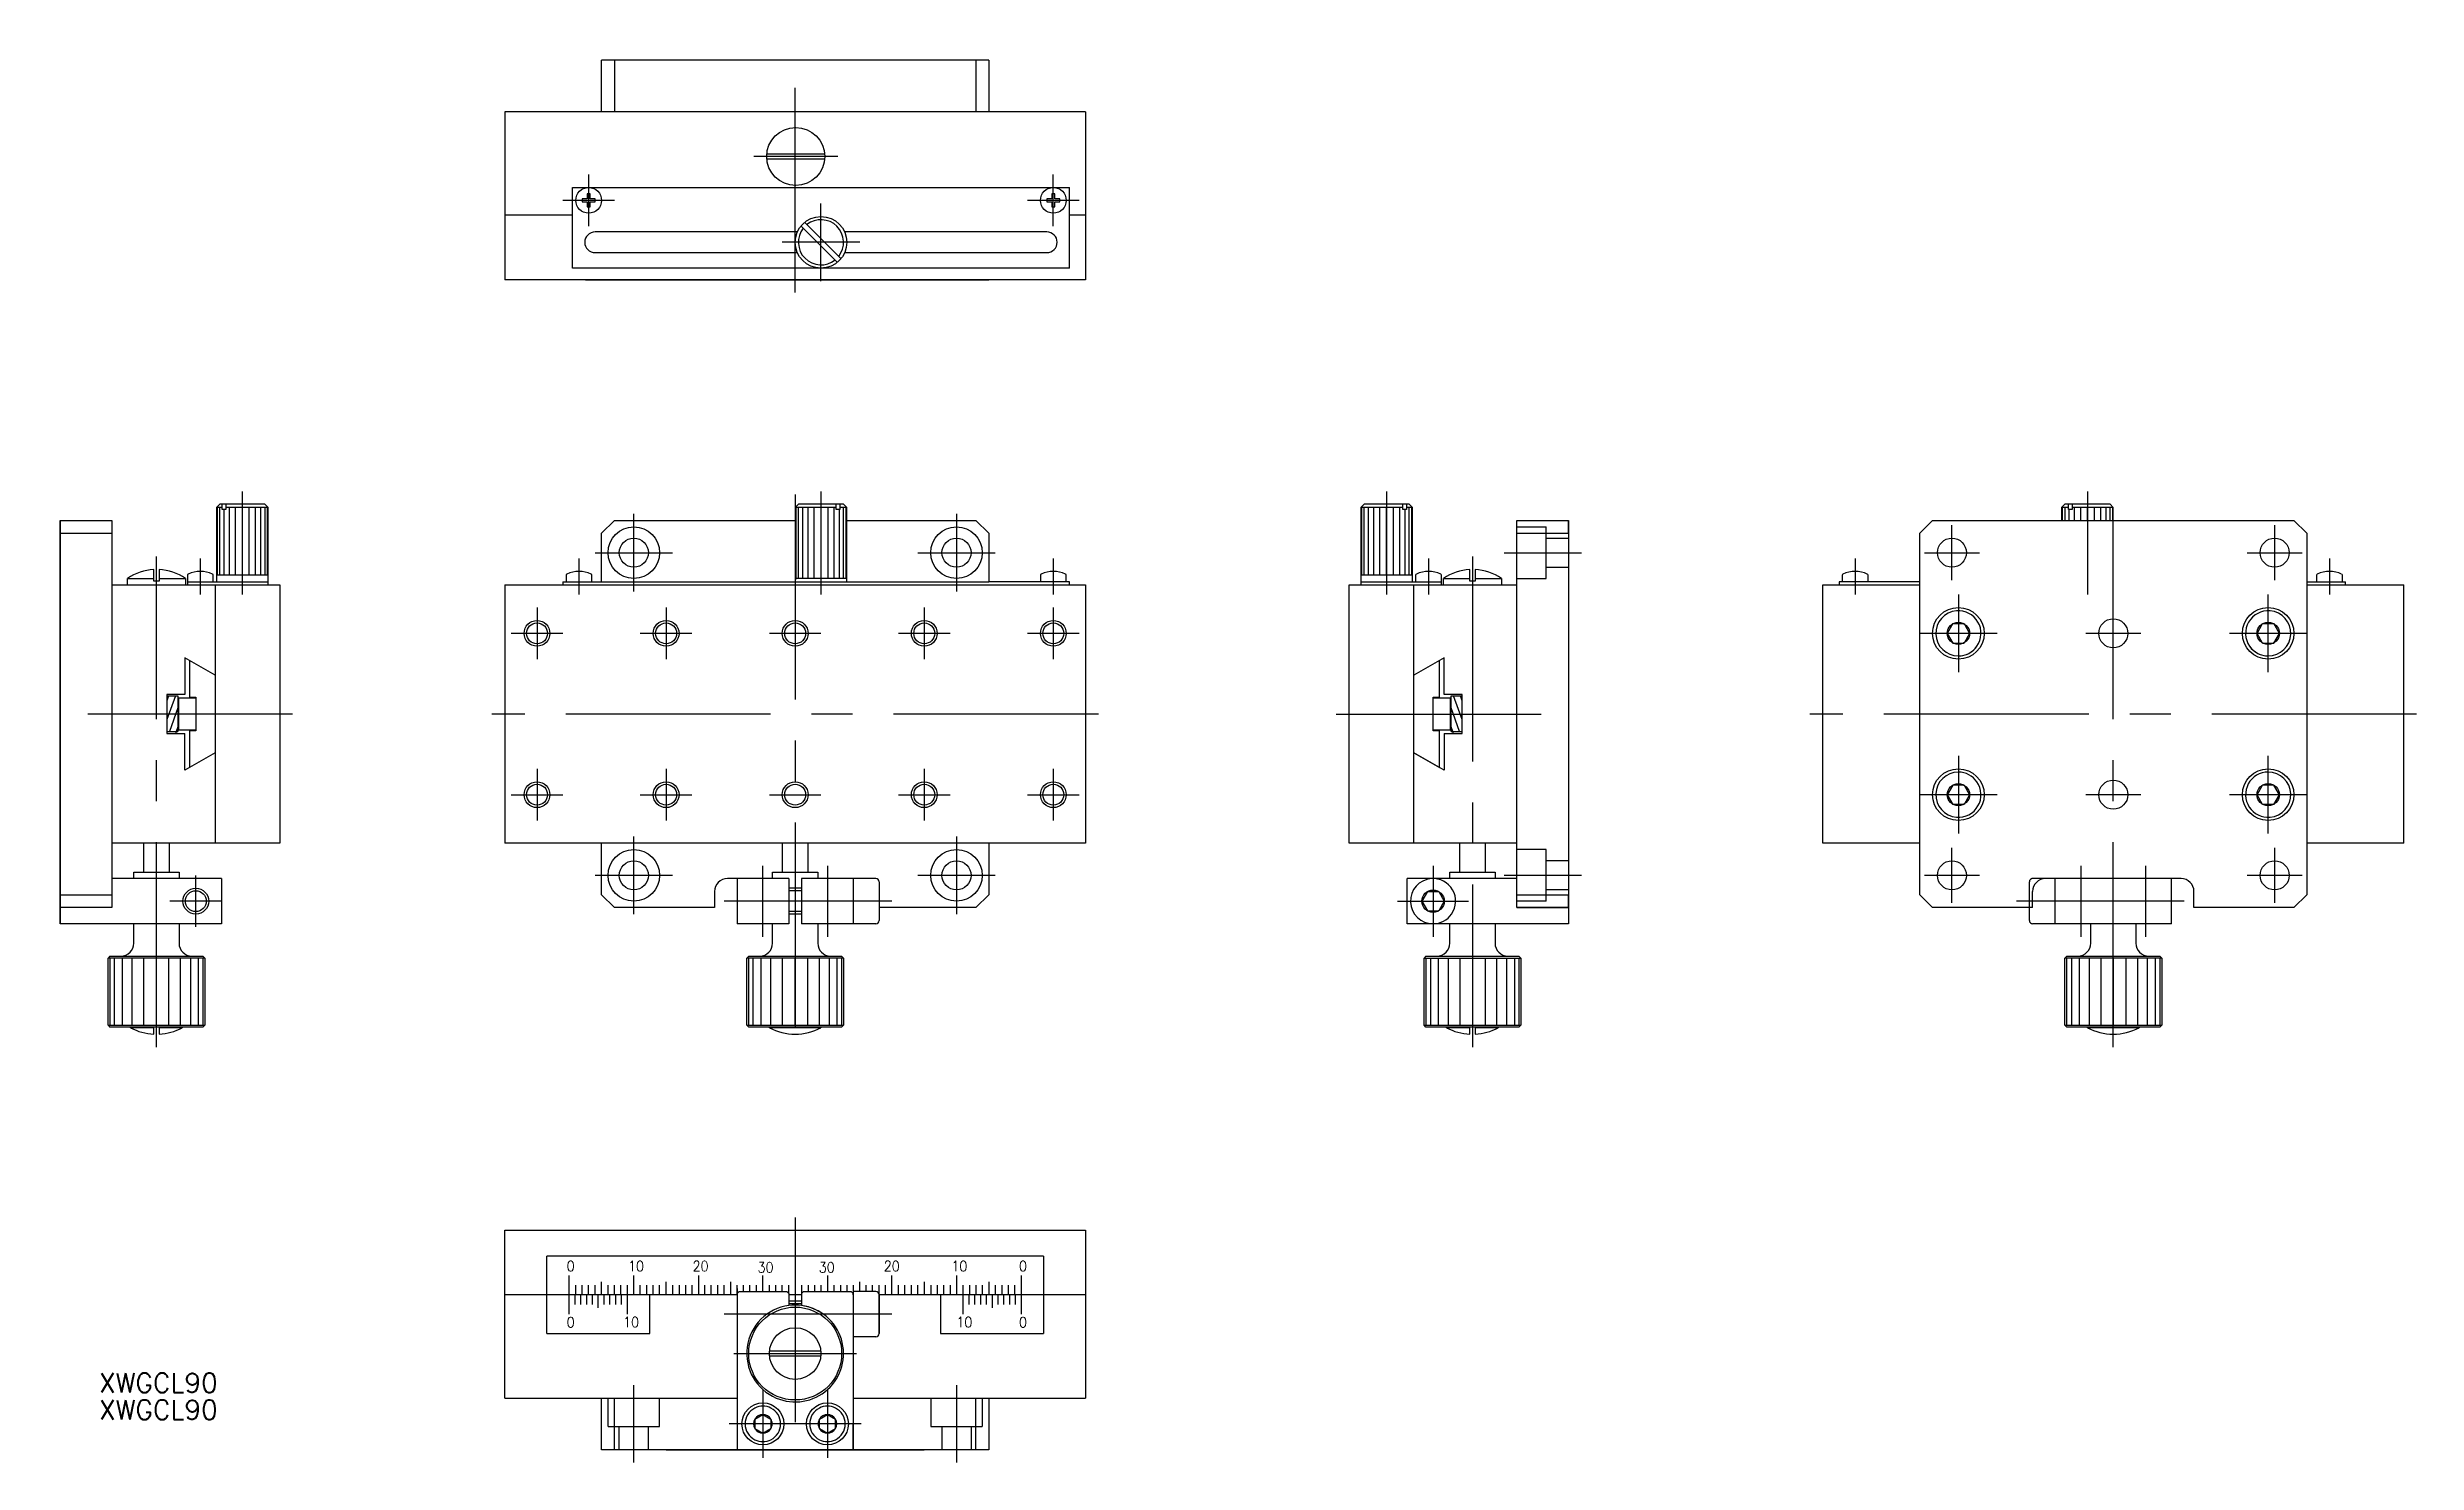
# Model space of a CAD drawing. Extents: x -116 to 251, y -116 to 103.
import ezdxf

# ---------------------------------------------------------------- set-up
doc = ezdxf.new("R2010")
doc.units = 0
doc.linetypes.add('CENTER', pattern=[50.8, 31.75, -6.35, 6.35, -6.35])
doc.linetypes.add('DASHED', pattern=[19.05, 12.7, -6.35])
doc.layers.get('0').update_dxf_attribs({"linetype": 'CONTINUOUS'})
doc.layers.add('CENTER', color=1, linetype='CENTER')
doc.styles.add('CONVERTER_1', font='txt.shx', dxfattribs={"width": 0.9})
doc.styles.get("Standard").update_dxf_attribs({"font": 'txt.shx', "height": 3, "bigfont": 'bigfont.shx'})

msp = doc.modelspace()

# ---------------------------------------------------------------- linework, layer by layer
at = {"color": 7, "linetype": 'CONTINUOUS'}
for p, q in [((-30, 93.29), (-30, 101.29)), ((-28, 101.29), (-30, 101.29)), ((28, 101.29), (-28, 101.29)), ((-28, 101.29), (-28, 93.29)), ((28, 101.29), (28, 93.29)), ((30, 101.29), (28, 101.29)), ((30, 101.29), (30, 93.29)), ((-45, 93.29), (-45, 67.29)), ((45, 93.29), (-45, 93.29)), ((45, 93.29), (45, 67.29)), ((-4.4, 86.79), (4.57, 86.79)), ((4.57, 85.99), (-4.4, 85.99)), ((-34.5, 69.09), (-34.5, 81.59)), ((-34.5, 81.59), (42.5, 81.59)), ((42.5, 69.09), (42.5, 81.59)), ((-34.5, 77.29), (-45, 77.29)), ((-32.25, 79.84), (-33, 79.84)), ((-33, 79.84), (-33, 79.34)), ((-33, 79.34), (-32.25, 79.34)), ((-31.75, 80.59), (-32.25, 80.59)), ((-32.25, 80.59), (-32.25, 79.84)), ((-32.25, 79.34), (-32.25, 78.59)), ((-32.25, 78.59), (-31.75, 78.59)), ((-31.75, 79.84), (-31.75, 80.59)), ((-31, 79.84), (-31.75, 79.84)), ((-31.75, 78.59), (-31.75, 79.34)), ((-31.75, 79.34), (-31, 79.34)), ((-31, 79.34), (-31, 79.84)), ((39, 79.84), (39, 79.34)), ((39.75, 79.84), (39, 79.84)), ((39, 79.34), (39.75, 79.34)), ((40.25, 80.59), (39.75, 80.59)), ((39.75, 80.59), (39.75, 79.84)), ((39.75, 79.34), (39.75, 78.59)), ((39.75, 78.59), (40.25, 78.59)), ((40.25, 79.84), (40.25, 80.59)), ((41, 79.84), (40.25, 79.84)), ((40.25, 78.59), (40.25, 79.34)), ((40.25, 79.34), (41, 79.34)), ((41, 79.34), (41, 79.84)), ((45, 77.29), (42.5, 77.29)), ((0.33, 74.69), (-31, 74.69)), ((6.53, 69.99), (0.9, 75.62)), ((7.1, 70.56), (1.47, 76.19)), ((39, 74.69), (7.67, 74.69)), ((-31, 71.49), (0.33, 71.49)), ((7.67, 71.49), (39, 71.49)), ((45, 67.29), (-45, 67.29)), ((42.5, 69.09), (-34.5, 69.09)), ((-32.5, 67.29), (30, 67.29)), ((30, 67.29), (-30, 67.29)), ((-113.87, -32.5), (-113.87, 30)), ((-113.87, 30), (-113.87, -32.5)), ((-113.87, 30), (-113.87, -30)), ((-113.87, 30), (-105.87, 30)), ((-105.87, 30), (-105.87, -30)), ((-89.67, 32), (-89.17, 32.5)), ((-89.67, 32), (-89.67, 20.51)), ((-88.76, 32), (-89.67, 32)), ((-89.53, 21.5), (-89.53, 32)), ((-82.17, 32.5), (-89.17, 32.5)), ((-89.13, 21.5), (-89.13, 32)), ((-88.76, 31.7), (-88.76, 32.5)), ((-88.2, 31.7), (-88.76, 31.7)), ((-88.5, 21.5), (-88.5, 31.7)), ((-88.2, 32.5), (-88.2, 31.7)), ((-81.67, 32), (-88.2, 32)), ((-87.67, 21.5), (-87.67, 32)), ((-86.7, 21.5), (-86.7, 32)), ((-85.67, 32), (-85.67, 21.5)), ((-84.63, 32), (-84.63, 21.5)), ((-83.67, 32), (-83.67, 21.5)), ((-82.84, 32), (-82.84, 21.5)), ((-82.2, 32), (-82.2, 21.5)), ((-82.17, 32.5), (-81.67, 32)), ((-81.8, 32), (-81.8, 21.5)), ((-81.67, 20), (-81.67, 32)), ((-28, 30), (-30, 28)), ((-28, 30), (-20.5, 30)), ((-20.5, 30), (-20, 30)), ((-20, 30), (-12.5, 30)), ((-12.5, 30), (0, 30)), ((0, 32), (0.5, 32.5)), ((6.36, 32), (0, 32)), ((0, 32), (0, 21)), ((0.14, 21), (0.14, 32)), ((7.5, 32.5), (0.5, 32.5)), ((0.54, 21), (0.54, 32)), ((1.17, 21), (1.17, 32)), ((2, 21), (2, 32)), ((2.96, 21), (2.96, 32)), ((4, 32), (4, 21)), ((5.04, 32), (5.04, 21)), ((6, 32), (6, 21)), ((6.36, 31.7), (6.36, 32.5)), ((6.93, 31.7), (6.36, 31.7)), ((6.83, 31.7), (6.83, 21)), ((6.93, 32.5), (6.93, 31.7)), ((8, 32), (6.93, 32)), ((7.46, 32), (7.46, 21)), ((7.5, 32.5), (8, 32)), ((7.86, 32), (7.86, 21)), ((8, 20.5), (8, 32)), ((8.02, 30), (28, 30)), ((28, 30), (30, 28)), ((87.64, 32), (88.14, 32.5)), ((87.64, 32), (87.64, 20)), ((94.18, 32), (87.64, 32)), ((87.78, 21.5), (87.78, 32)), ((95.14, 32.5), (88.14, 32.5)), ((88.18, 21.5), (88.18, 32)), ((88.82, 21.5), (88.82, 32)), ((89.64, 21.5), (89.64, 32)), ((90.61, 21.5), (90.61, 32)), ((91.64, 21.5), (91.64, 32)), ((92.68, 32), (92.68, 21.5)), ((93.64, 32), (93.64, 21.5)), ((94.18, 31.7), (94.18, 32.5)), ((94.74, 31.7), (94.18, 31.7)), ((94.47, 31.7), (94.47, 21.5)), ((94.74, 32.5), (94.74, 31.7)), ((95.64, 32), (94.74, 32)), ((95.11, 32), (95.11, 21.5)), ((95.14, 32.5), (95.64, 32)), ((95.51, 32), (95.51, 21.5)), ((95.64, 20.51), (95.64, 32)), ((111.84, -30), (111.84, 30)), ((111.84, 30), (119.84, 30)), ((111.84, 30), (119.84, 30)), ((111.84, 28), (111.84, 30)), ((119.84, 30), (119.84, -32.5)), ((119.84, 28), (119.84, 30)), ((174.24, 28), (176.24, 30)), ((176.24, 30), (179.24, 30)), ((179.24, 30), (184.24, 30)), ((184.24, 30), (196.22, 30)), ((196.24, 32), (196.74, 32.5)), ((196.24, 32), (196.24, 30)), ((197.31, 32), (196.24, 32)), ((196.24, 30), (196.38, 30)), ((196.38, 30), (196.38, 32)), ((196.38, 30), (196.78, 30)), ((203.74, 32.5), (196.74, 32.5)), ((196.78, 30), (196.78, 32)), ((196.78, 30), (197.41, 30)), ((197.31, 31.7), (197.31, 32.5)), ((197.88, 31.7), (197.31, 31.7)), ((197.41, 30), (197.41, 31.7)), ((197.41, 30), (198.24, 30)), ((197.88, 32.5), (197.88, 31.7)), ((204.24, 32), (197.88, 32)), ((198.24, 30), (198.24, 32)), ((198.24, 30), (199.2, 30)), ((199.2, 30), (199.2, 32)), ((199.2, 30), (200.24, 30)), ((200.24, 30), (200.24, 32)), ((200.24, 30), (201.27, 30)), ((201.27, 32), (201.27, 30)), ((201.27, 30), (202.24, 30)), ((202.24, 32), (202.24, 30)), ((202.24, 30), (203.07, 30)), ((203.07, 32), (203.07, 30)), ((203.07, 30), (203.7, 30)), ((203.7, 32), (203.7, 30)), ((203.7, 30), (204.1, 30)), ((203.74, 32.5), (204.24, 32)), ((204.1, 32), (204.1, 30)), ((204.1, 30), (204.24, 30)), ((204.22, 30), (229.24, 30)), ((204.24, 30), (204.24, 32)), ((229.24, 30), (232.24, 30)), ((234.24, 28), (232.24, 30)), ((-113.87, 28), (-105.87, 28)), ((-30, 20.5), (-30, 28)), ((30, 28), (30, 20.5)), ((111.84, -28), (111.84, 28)), ((111.84, 28), (119.84, 28)), ((111.84, 28), (119.84, 28)), ((174.24, 25), (174.24, 28)), ((234.24, 28), (234.24, -28)), ((-99.37, 20.6), (-99.37, 22.39)), ((-98.57, 22.39), (-98.57, 20.6)), ((104.54, 20.6), (104.54, 22.39)), ((105.34, 22.39), (105.34, 20.6)), ((174.24, 12.5), (174.24, 25)), ((-105.87, 20), (-79.87, 20)), ((-103.47, 20), (-103.47, 21.01)), ((-103.47, 21.01), (-99.37, 21.01)), ((-98.57, 20.6), (-99.37, 20.6)), ((-98.57, 21.01), (-94.47, 21.01)), ((-94.47, 21.01), (-94.47, 20)), ((-94.17, 21.49), (-94.17, 20.5)), ((-94.17, 20.5), (-81.67, 20.5)), ((-94.17, 20.5), (-94.17, 20)), ((-90.17, 20.5), (-90.17, 21.49)), ((-89.87, 20), (-89.87, -20)), ((-81.67, 21.5), (-89.67, 21.5)), ((-79.87, 20), (-79.87, -20)), ((-45, 20), (-45, -20)), ((-45, 20), (45, 20)), ((-45, 20), (45, 20)), ((-36, 20.5), (-30, 20.5)), ((-36, 20.5), (-36, 20)), ((-35.5, 21.49), (-35.5, 20.5)), ((-31.5, 20.5), (-31.5, 21.49)), ((-30, 20.5), (0, 20.5)), ((8, 21), (0, 21)), ((0, 21), (0, 20.5)), ((0, 21), (0.25, 21)), ((0, 20.5), (30, 20.5)), ((42.5, 20.5), (30, 20.5)), ((38, 21.49), (38, 20.5)), ((42, 20.5), (42, 21.49)), ((42.5, 20), (42.5, 20.5)), ((45, 20), (45, -20)), ((85.84, -20), (85.84, 20)), ((85.84, 20), (111.84, 20)), ((95.64, 21.5), (87.64, 21.5)), ((87.64, 20.5), (100.14, 20.5)), ((95.84, -20), (95.84, 20)), ((96.14, 21.49), (96.14, 20.5)), ((100.14, 20.5), (100.14, 21.49)), ((100.14, 20), (100.14, 20.5)), ((100.44, 21.01), (104.54, 21.01)), ((100.44, 20), (100.44, 21.01)), ((105.34, 20.6), (104.54, 20.6)), ((105.34, 21.01), (109.44, 21.01)), ((109.44, 21.01), (109.44, 20)), ((159.24, -20), (159.24, 20)), ((159.24, 20), (174.24, 20)), ((174.24, 20.5), (161.74, 20.5)), ((161.74, 20.5), (161.74, 20)), ((162.24, 21.49), (162.24, 20.5)), ((166.24, 20.5), (166.24, 21.49)), ((174.24, 20), (174.24, 20.5)), ((174.24, 20), (174.24, 20.5)), ((174.24, 12.5), (174.24, 20)), ((234.24, 20.5), (234.24, 20)), ((234.24, 20.5), (240.24, 20.5)), ((234.24, 20), (249.24, 20)), ((235.74, 21.49), (235.74, 20.5)), ((239.74, 20.5), (239.74, 21.49)), ((240.24, 20), (240.24, 20.5)), ((249.24, -20), (249.24, 20)), ((174.24, -12.5), (174.24, 12.5)), ((174.24, 0), (174.24, 12.5)), ((179.37, 14), (178.51, 12.5)), ((178.51, 12.5), (179.37, 11)), ((179.37, 14), (181.11, 14)), ((181.11, 14), (181.97, 12.5)), ((181.97, 12.5), (181.11, 11)), ((226.51, 12.5), (227.37, 14)), ((227.37, 11), (226.51, 12.5)), ((227.37, 14), (229.11, 14)), ((229.97, 12.5), (229.11, 14)), ((229.11, 11), (229.97, 12.5)), ((-94.57, 8.71), (-94.57, 3)), ((-89.87, 6), (-94.57, 8.71)), ((-93.87, 8.31), (-93.87, 2.6)), ((-89.87, 6), (-93.87, 8.31)), ((100.54, 8.71), (95.84, 6)), ((99.84, 8.31), (95.84, 6)), ((99.84, 2.6), (99.84, 8.31)), ((100.54, 3), (100.54, 8.71)), ((179.37, 11), (181.11, 11)), ((227.37, 11), (229.11, 11)), ((-94.57, 3), (-97.37, 3)), ((-97.37, 3), (-97.37, -3)), ((-97.37, 2.8), (-95.64, 2.8)), ((-95.64, 2.8), (-95.64, -2.7)), ((-95.64, 2.5), (-92.87, 2.5)), ((-95.57, 2.5), (-95.57, -2.5)), ((-93.87, 2.6), (-92.87, 2.6)), ((-92.87, 2.6), (-92.87, -2.6)), ((98.84, 2.6), (99.84, 2.6)), ((98.84, -2.6), (98.84, 2.6)), ((98.84, 2.5), (101.62, 2.5)), ((103.34, 3), (100.54, 3)), ((101.54, -2.5), (101.54, 2.5)), ((101.62, 2.8), (103.34, 2.8)), ((101.62, -2.7), (101.62, 2.8)), ((103.34, -3), (103.34, 3)), ((-97.37, -2.7), (-95.64, -2.7)), ((-97.37, -3), (-94.57, -3)), ((-95.97, -2.7), (-95.97, -3)), ((-92.87, -2.5), (-95.64, -2.5)), ((-94.57, -8.71), (-94.57, -3)), ((-93.87, -2.6), (-93.87, -8.31)), ((-92.87, -2.6), (-93.87, -2.6)), ((101.62, -2.5), (98.84, -2.5)), ((99.84, -2.6), (98.84, -2.6)), ((99.84, -8.31), (99.84, -2.6)), ((100.54, -3), (100.54, -8.71)), ((100.54, -3), (103.34, -3)), ((101.62, -2.7), (103.34, -2.7)), ((101.94, -3), (101.94, -2.7)), ((-89.87, -6), (-94.57, -8.71)), ((95.84, -6), (99.84, -8.31)), ((100.54, -8.71), (95.84, -6)), ((174.24, -20), (174.24, -8.02)), ((179.37, -11), (178.51, -12.5)), ((181.11, -11), (179.37, -11)), ((181.11, -11), (181.97, -12.5)), ((226.51, -12.5), (227.37, -11)), ((229.11, -11), (227.37, -11)), ((229.97, -12.5), (229.11, -11)), ((174.24, -25), (174.24, -12.5)), ((178.51, -12.5), (179.37, -14)), ((181.11, -14), (179.37, -14)), ((181.97, -12.5), (181.11, -14)), ((227.37, -14), (226.51, -12.5)), ((229.11, -14), (227.37, -14)), ((229.11, -14), (229.97, -12.5)), ((-89.87, -20), (-105.87, -20)), ((-100.97, -20), (-100.97, -24.51)), ((-96.97, -24.51), (-96.97, -20)), ((-79.87, -20), (-89.87, -20)), ((-2, -20), (-45, -20)), ((-30, -28), (-30, -20)), ((2, -20), (-2, -20)), ((-2, -20), (-2, -24.51)), ((45, -20), (2, -20)), ((2, -24.51), (2, -20)), ((30, -20), (30, -28)), ((95.84, -20), (85.84, -20)), ((111.84, -20), (95.84, -20)), ((102.94, -20), (102.94, -24.51)), ((106.94, -24.51), (106.94, -20)), ((174.24, -20), (159.24, -20)), ((249.24, -20), (234.24, -20)), ((-105.87, -23), (-105.87, -30)), ((-92.87, -25.5), (-105.87, -25.5)), ((-102.47, -24.51), (-100.97, -24.51)), ((-102.47, -25.5), (-102.47, -24.51)), ((-100.97, -24.51), (-96.97, -24.51)), ((-96.97, -24.51), (-95.47, -24.51)), ((-95.47, -24.51), (-95.47, -25.5)), ((-88.87, -25.5), (-92.87, -25.5)), ((-88.87, -25.5), (-88.87, -32.5)), ((-3.5, -25.5), (-10.5, -25.5)), ((-9, -25.5), (-9, -29)), ((-3.5, -25.5), (-3.5, -24.51)), ((-3.5, -24.51), (3.5, -24.51)), ((-1, -25.5), (-3.5, -25.5)), ((-1, -25.5), (-1, -27)), ((12.5, -25.5), (1, -25.5)), ((1, -25.5), (1, -27)), ((3.5, -24.51), (3.5, -25.5)), ((9, -25.5), (3.5, -25.5)), ((9, -25.5), (9, -32.5)), ((10.5, -25.5), (9, -25.5)), ((94.84, -32.5), (94.84, -25.5)), ((111.84, -25.5), (94.84, -25.5)), ((101.44, -24.51), (102.94, -24.51)), ((101.44, -25.5), (101.44, -24.51)), ((102.94, -24.51), (106.94, -24.51)), ((106.94, -24.51), (108.44, -24.51)), ((108.44, -24.51), (108.44, -25.5)), ((111.84, -30), (111.84, -23)), ((174.24, -28), (174.24, -25)), ((213.24, -25.5), (193.74, -25.5)), ((195.24, -25.5), (193.74, -25.5)), ((195.24, -32.5), (195.24, -25.5)), ((203.24, -25.5), (195.24, -25.5)), ((214.74, -25.5), (205.24, -25.5)), ((213.24, -29), (213.24, -25.5)), ((-113.87, -28), (-105.87, -28)), ((-30, -28), (-28, -30)), ((-12.5, -27.5), (-12.5, -30)), ((-9, -29), (-9, -30)), ((1, -27), (-1, -27)), ((-1, -27), (-1, -27.38)), ((-1, -27.38), (-1, -30.62)), ((1, -27), (1, -27.38)), ((1, -27.38), (1, -30.62)), ((13, -26), (13, -30)), ((30, -28), (28, -30)), ((97.98, -27.5), (97.11, -29)), ((97.11, -29), (97.98, -30.5)), ((97.98, -27.5), (99.71, -27.5)), ((99.71, -27.5), (100.58, -29)), ((100.58, -29), (99.71, -30.5)), ((111.84, -30), (111.84, -28)), ((111.84, -28), (119.84, -28)), ((111.84, -28), (119.84, -28)), ((119.84, -30), (119.84, -28)), ((176.24, -30), (174.24, -28)), ((191.74, -30), (191.74, -27.5)), ((213.24, -32.5), (213.24, -29)), ((216.74, -30), (216.74, -27.5)), ((232.24, -30), (234.24, -28)), ((-105.87, -30), (-113.87, -30)), ((-92.87, -32.5), (-113.87, -32.5)), ((-102.47, -35.51), (-102.47, -32.5)), ((-95.47, -32.5), (-95.47, -35.51)), ((-88.87, -32.5), (-92.87, -32.5)), ((-12.5, -30), (-28, -30)), ((-9, -30), (-9, -32.5)), ((-1, -32.5), (-9, -32.5)), ((-3.5, -32.5), (-9, -32.5)), ((-1, -32.5), (-3.5, -32.5)), ((-3.5, -35.51), (-3.5, -32.5)), ((-1, -30.62), (-1, -31)), ((1, -31), (-1, -31)), ((-1, -31), (-1, -32.5)), ((1, -30.62), (1, -31)), ((1, -31), (1, -32.5)), ((9, -32.5), (1, -32.5)), ((9, -32.5), (1, -32.5)), ((3.5, -32.5), (3.5, -35.51)), ((12.5, -32.5), (9, -32.5)), ((14, -30), (13, -30)), ((13, -30), (13, -32)), ((20, -30), (14, -30)), ((20.5, -30), (20, -30)), ((28, -30), (20.5, -30)), ((98.84, -32.5), (94.84, -32.5)), ((97.98, -30.5), (99.71, -30.5)), ((119.84, -32.5), (98.84, -32.5)), ((101.44, -35.51), (101.44, -32.5)), ((108.44, -32.5), (108.44, -35.51)), ((111.84, -30), (119.84, -30)), ((119.84, -30), (111.84, -30)), ((191.74, -30), (176.24, -30)), ((191.24, -32), (191.24, -30)), ((213.24, -32.5), (191.74, -32.5)), ((203.24, -32.5), (195.24, -32.5)), ((200.74, -35.51), (200.74, -32.5)), ((207.74, -32.5), (207.74, -35.51)), ((213.24, -32.5), (207.74, -32.5)), ((232.24, -30), (216.74, -30)), ((-106.17, -37.51), (-106.47, -37.81)), ((-106.47, -48.21), (-106.47, -37.81)), ((-91.47, -37.81), (-106.47, -37.81)), ((-106.21, -37.81), (-106.21, -48.21)), ((-106.17, -37.51), (-91.77, -37.51)), ((-105.46, -48.21), (-105.46, -37.81)), ((-104.27, -37.81), (-104.27, -48.21)), ((-102.72, -48.21), (-102.72, -37.81)), ((-100.91, -48.21), (-100.91, -37.81)), ((-98.97, -48.21), (-98.97, -37.81)), ((-97.03, -48.21), (-97.03, -37.81)), ((-95.22, -48.21), (-95.22, -37.81)), ((-93.66, -48.21), (-93.66, -37.81)), ((-92.47, -48.21), (-92.47, -37.81)), ((-91.47, -37.81), (-91.77, -37.51)), ((-91.72, -48.21), (-91.72, -37.81)), ((-91.47, -37.81), (-91.47, -48.21)), ((-7.5, -37.81), (-7.2, -37.51)), ((7.5, -37.81), (-7.5, -37.81)), ((-7.5, -48.21), (-7.5, -37.81)), ((-7.24, -37.81), (-7.24, -48.21)), ((-7.2, -37.51), (7.2, -37.51)), ((-6.5, -48.21), (-6.5, -37.81)), ((-5.3, -37.81), (-5.3, -48.21)), ((-3.75, -48.21), (-3.75, -37.81)), ((-1.94, -48.21), (-1.94, -37.81)), ((0, -48.21), (0, -37.81)), ((1.94, -48.21), (1.94, -37.81)), ((3.75, -48.21), (3.75, -37.81)), ((5.3, -48.21), (5.3, -37.81)), ((6.5, -48.21), (6.5, -37.81)), ((7.5, -37.81), (7.2, -37.51)), ((7.24, -48.21), (7.24, -37.81)), ((7.5, -37.81), (7.5, -48.21)), ((97.74, -37.51), (97.44, -37.81)), ((97.44, -48.21), (97.44, -37.81)), ((97.44, -37.81), (112.44, -37.81)), ((97.7, -37.81), (97.7, -48.21)), ((97.74, -37.51), (112.14, -37.51)), ((98.45, -37.81), (98.45, -48.21)), ((99.64, -37.81), (99.64, -48.21)), ((101.19, -37.81), (101.19, -48.21)), ((103, -37.81), (103, -48.21)), ((104.94, -37.81), (104.94, -48.21)), ((106.89, -37.81), (106.89, -48.21)), ((108.69, -37.81), (108.69, -48.21)), ((110.25, -48.21), (110.25, -37.81)), ((111.44, -37.81), (111.44, -48.21)), ((112.44, -37.81), (112.14, -37.51)), ((112.19, -48.21), (112.19, -37.81)), ((112.44, -37.81), (112.44, -48.21)), ((197.04, -37.51), (196.74, -37.81)), ((196.74, -48.21), (196.74, -37.81)), ((211.74, -37.81), (196.74, -37.81)), ((196.99, -37.81), (196.99, -48.21)), ((197.04, -37.51), (211.44, -37.51)), ((197.74, -37.81), (197.74, -48.21)), ((198.94, -37.81), (198.94, -48.21)), ((200.49, -37.81), (200.49, -48.21)), ((202.3, -37.81), (202.3, -48.21)), ((204.24, -37.81), (204.24, -48.21)), ((206.18, -37.81), (206.18, -48.21)), ((207.99, -37.81), (207.99, -48.21)), ((209.54, -48.21), (209.54, -37.81)), ((210.73, -37.81), (210.73, -48.21)), ((211.44, -37.51), (211.74, -37.81)), ((211.48, -48.21), (211.48, -37.81)), ((211.74, -37.81), (211.74, -48.21)), ((-106.47, -48.21), (-106.17, -48.51)), ((-106.47, -48.21), (-91.47, -48.21)), ((-91.77, -48.51), (-106.17, -48.51)), ((-102.97, -48.61), (-102.97, -48.51)), ((-99.37, -48.61), (-102.97, -48.61)), ((-99.37, -49.6), (-99.37, -48.51)), ((-98.57, -48.51), (-98.57, -49.6)), ((-94.97, -48.61), (-98.57, -48.61)), ((-94.97, -48.51), (-94.97, -48.61)), ((-91.47, -48.21), (-91.77, -48.51)), ((-7.5, -48.21), (7.5, -48.21)), ((-7.5, -48.21), (-7.2, -48.51)), ((-7, -48.51), (-7.2, -48.51)), ((7, -48.51), (-7, -48.51)), ((-4, -48.61), (-4, -48.51)), ((4, -48.61), (-4, -48.61)), ((4, -48.51), (4, -48.61)), ((7.2, -48.51), (7, -48.51)), ((7.5, -48.21), (7.2, -48.51)), ((97.44, -48.21), (112.44, -48.21)), ((97.74, -48.51), (97.44, -48.21)), ((112.14, -48.51), (97.74, -48.51)), ((100.94, -48.61), (100.94, -48.51)), ((104.54, -48.61), (100.94, -48.61)), ((104.54, -49.6), (104.54, -48.51)), ((105.34, -48.51), (105.34, -49.6)), ((108.94, -48.61), (105.34, -48.61)), ((108.94, -48.51), (108.94, -48.61)), ((112.14, -48.51), (112.44, -48.21)), ((196.74, -48.21), (211.74, -48.21)), ((197.04, -48.51), (196.74, -48.21)), ((211.44, -48.51), (197.04, -48.51)), ((200.24, -48.61), (200.24, -48.51)), ((208.24, -48.61), (200.24, -48.61)), ((208.24, -48.51), (208.24, -48.61)), ((211.44, -48.51), (211.74, -48.21)), ((-45, -79.99), (45, -79.99)), ((-45, -105.99), (-45, -79.99)), ((45, -79.99), (45, -105.99)), ((38.5, -83.99), (-38.5, -83.99)), ((-38.5, -89.99), (-38.5, -83.99)), ((38.5, -83.99), (38.5, -89.99)), ((-35, -89.99), (-35, -86.99)), ((-30, -89.99), (-30, -87.99)), ((-25, -89.99), (-25, -86.99)), ((-20, -89.99), (-20, -87.99)), ((-15, -86.99), (-15, -89.99)), ((-10, -87.99), (-10, -89.99)), ((-5, -89.49), (-5, -86.99)), ((0, -87.99), (0, -89.99)), ((0, -87.99), (0, -89.99)), ((0, -87.99), (0, -89.99)), ((5, -86.99), (5, -89.49)), ((10, -89.49), (10, -87.99)), ((15, -89.99), (15, -86.99)), ((20, -87.99), (20, -89.99)), ((25, -86.99), (25, -89.99)), ((30, -87.99), (30, -89.99)), ((35, -86.99), (35, -89.99)), ((-9, -89.99), (-45, -89.99)), ((-38.5, -89.99), (-45, -89.99)), ((-38.5, -95.99), (-38.5, -89.99)), ((-35, -92.99), (-35, -89.99)), ((-34.1, -91.49), (-34.1, -89.99)), ((-33.2, -89.99), (-34.1, -89.99)), ((-34, -89.99), (-34, -88.49)), ((-33.2, -91.49), (-33.2, -89.99)), ((-32.3, -89.99), (-33.2, -89.99)), ((-33, -89.99), (-33, -88.49)), ((-32.3, -91.49), (-32.3, -89.99)), ((-31.4, -89.99), (-32.3, -89.99)), ((-32, -89.99), (-32, -88.49)), ((-31.4, -91.49), (-31.4, -89.99)), ((-30.5, -89.99), (-31.4, -89.99)), ((-31, -89.99), (-31, -88.49)), ((-30.5, -91.99), (-30.5, -89.99)), ((-29.6, -89.99), (-30.5, -89.99)), ((-29.6, -91.49), (-29.6, -89.99)), ((-28.7, -89.99), (-29.6, -89.99)), ((-29, -89.99), (-29, -88.49)), ((-28.7, -91.49), (-28.7, -89.99)), ((-27.8, -89.99), (-28.7, -89.99)), ((-28, -89.99), (-28, -88.49)), ((-27.8, -91.49), (-27.8, -89.99)), ((-26.9, -89.99), (-27.8, -89.99)), ((-27, -89.99), (-27, -88.49)), ((-26.9, -91.49), (-26.9, -89.99)), ((-26, -89.99), (-26.9, -89.99)), ((-26, -89.99), (-26, -88.49)), ((-26, -92.99), (-26, -89.99)), ((-9, -89.99), (-25, -89.99)), ((-22, -89.99), (-25, -89.99)), ((-24, -89.99), (-24, -88.49)), ((-23, -89.99), (-23, -88.49)), ((-22.5, -95.99), (-22.5, -89.99)), ((-22, -89.99), (-22, -88.49)), ((-21, -89.99), (-22, -89.99)), ((-21, -89.99), (-21, -88.49)), ((-20, -89.99), (-21, -89.99)), ((-19, -88.49), (-19, -89.99)), ((-18, -88.49), (-18, -89.99)), ((-17, -88.49), (-17, -89.99)), ((-16, -88.49), (-16, -89.99)), ((-14, -89.99), (-14, -88.49)), ((-13, -89.99), (-13, -88.49)), ((-12, -89.99), (-12, -88.49)), ((-11, -89.99), (-11, -88.49)), ((-9, -89.99), (-10, -89.99)), ((-9, -89.99), (-10, -89.99)), ((-9, -89.99), (-9, -88.49)), ((-9, -88.99), (-9, -89.99)), ((-8.7, -89.49), (-9, -89.79)), ((-8.7, -89.49), (-9, -89.79)), ((-8.7, -89.49), (-9, -89.79)), ((-9, -89.79), (-9, -105.99)), ((-9, -89.79), (-9, -95.99)), ((-9, -89.79), (-9, -95.99)), ((-9, -89.79), (-9, -95.99)), ((-9, -89.79), (-9, -90.49)), ((-9, -89.79), (-9, -90.49)), ((-9, -89.79), (-9, -90.49)), ((-9, -89.99), (-9, -105.99)), ((-8.7, -89.49), (-1.3, -89.49)), ((-8.7, -89.49), (-1.3, -89.49)), ((-8.7, -89.49), (-1.3, -89.49)), ((-8, -89.49), (-8, -88.49)), ((-7, -89.49), (-7, -88.49)), ((-6, -89.49), (-6, -88.49)), ((-6, -89.49), (-5, -89.49)), ((-6, -89.49), (-4, -89.49)), ((-6, -89.49), (-4, -89.49)), ((-5, -89.49), (-4, -89.49)), ((-4, -89.49), (-4, -88.49)), ((-3, -89.49), (-3, -88.49)), ((-2, -89.49), (-2, -88.49)), ((-1.3, -89.49), (-1, -89.79)), ((-1.3, -89.49), (-1, -89.79)), ((-1.3, -89.49), (-1, -89.79)), ((-1, -89.79), (-1, -88.49)), ((-1, -89.79), (-1, -91.66)), ((-1, -89.79), (-1, -91.66)), ((-1, -89.79), (-1, -91.66)), ((1, -89.99), (-1, -89.99)), ((0, -89.99), (-1, -89.99)), ((0, -89.99), (-1, -89.99)), ((-1, -90.99), (-1, -91.66)), ((-1, -90.99), (-1, -91.66)), ((-1, -90.99), (-1, -91.66)), ((1, -90.99), (-1, -90.99)), ((1, -89.99), (0, -89.99)), ((1, -89.99), (0, -89.99)), ((1, -88.49), (1, -89.79)), ((1, -89.79), (1.3, -89.49)), ((1, -89.79), (1.3, -89.49)), ((1, -89.79), (1.3, -89.49)), ((1, -89.79), (1, -91.66)), ((1, -89.79), (1, -91.66)), ((1, -89.79), (1, -91.66)), ((1.3, -89.49), (8.7, -89.49)), ((1.3, -89.49), (8.7, -89.49)), ((1.3, -89.49), (2, -89.49)), ((2, -88.49), (2, -89.49)), ((2, -89.49), (3, -89.49)), ((3, -88.49), (3, -89.49)), ((3, -89.49), (4, -89.49)), ((4, -88.49), (4, -89.49)), ((4, -89.49), (5, -89.49)), ((5, -89.49), (6, -89.49)), ((6, -88.49), (6, -89.49)), ((6, -89.49), (7, -89.49)), ((7, -88.49), (7, -89.49)), ((7, -89.49), (8, -89.49)), ((8, -88.49), (8, -89.49)), ((8, -89.49), (8.7, -89.49)), ((8.7, -89.49), (9, -89.79)), ((8.7, -89.49), (9, -89.79)), ((8.7, -89.49), (9, -89.79)), ((9, -88.49), (9, -89.99)), ((9, -88.99), (9, -89.99)), ((9, -89.49), (9, -105.99)), ((9, -89.49), (9, -105.99)), ((10, -89.49), (9, -89.49)), ((12.5, -89.49), (9, -89.49)), ((12.5, -89.49), (9, -89.49)), ((12.5, -89.49), (9, -89.49)), ((12.5, -89.49), (9, -89.49)), ((10, -89.49), (9, -89.49)), ((9, -89.99), (9, -89.79)), ((9, -89.99), (9, -89.79)), ((9, -89.99), (9, -89.79)), ((11, -89.49), (10, -89.49)), ((11, -89.49), (10, -89.49)), ((11, -89.49), (11, -88.49)), ((12, -89.49), (11, -89.49)), ((12, -89.49), (11, -89.49)), ((12, -89.49), (12, -88.49)), ((12.5, -89.49), (12, -89.49)), ((12.5, -89.49), (12, -89.49)), ((13, -89.99), (13, -88.49)), ((13, -89.99), (13, -95.99)), ((13, -95.99), (13, -89.99)), ((13, -95.99), (13, -89.99)), ((13, -89.99), (13, -95.99)), ((13, -89.99), (13, -95.99)), ((13, -95.99), (13, -89.99)), ((40, -89.99), (13, -89.99)), ((23.5, -89.99), (13, -89.99)), ((20, -89.99), (13, -89.99)), ((14, -89.99), (14, -88.49)), ((16, -89.99), (16, -88.49)), ((17, -89.99), (17, -88.49)), ((18, -89.99), (18, -88.49)), ((19, -89.99), (19, -88.49)), ((21, -89.99), (20, -89.99)), ((21, -88.49), (21, -89.99)), ((22, -89.99), (21, -89.99)), ((22, -88.49), (22, -89.99)), ((25, -89.99), (22, -89.99)), ((22.5, -89.99), (22.5, -95.99)), ((23, -88.49), (23, -89.99)), ((24, -88.49), (24, -89.99)), ((26, -88.49), (26, -89.99)), ((26, -89.99), (26, -92.99)), ((26.9, -89.99), (26, -89.99)), ((26.9, -89.99), (26.9, -91.49)), ((27.8, -89.99), (26.9, -89.99)), ((27, -88.49), (27, -89.99)), ((27.8, -89.99), (27.8, -91.49)), ((28.7, -89.99), (27.8, -89.99)), ((28, -88.49), (28, -89.99)), ((28.7, -89.99), (28.7, -91.49)), ((29.6, -89.99), (28.7, -89.99)), ((29, -88.49), (29, -89.99)), ((29.6, -89.99), (29.6, -91.49)), ((30.5, -89.99), (29.6, -89.99)), ((30.5, -89.99), (30.5, -91.99)), ((31.4, -89.99), (30.5, -89.99)), ((31, -88.49), (31, -89.99)), ((31.4, -89.99), (31.4, -91.49)), ((32.3, -89.99), (31.4, -89.99)), ((32, -88.49), (32, -89.99)), ((32.3, -89.99), (32.3, -91.49)), ((33.2, -89.99), (32.3, -89.99)), ((33, -88.49), (33, -89.99)), ((33.2, -89.99), (33.2, -91.49)), ((34.1, -89.99), (33.2, -89.99)), ((34, -88.49), (34, -89.99)), ((34.1, -89.99), (34.1, -91.49)), ((35, -89.99), (35, -92.99)), ((38.5, -89.99), (38.5, -95.99)), ((45, -89.99), (38.5, -89.99)), ((45, -89.99), (45, -105.99)), ((-38.5, -95.99), (-22.5, -95.99)), ((-3.98, -98.69), (3.98, -98.69)), ((-3.98, -98.69), (3.98, -98.69)), ((-3.98, -98.69), (3.98, -98.69)), ((12.5, -96.49), (9, -96.49)), ((12.5, -96.49), (9, -96.49)), ((12.5, -96.49), (9, -96.49)), ((12.5, -96.49), (9, -96.49)), ((12.5, -96.49), (9, -96.49)), ((12.5, -96.49), (9, -96.49)), ((22.5, -95.99), (38.5, -95.99)), ((3.98, -99.49), (-3.98, -99.49)), ((3.98, -99.49), (-3.98, -99.49)), ((-45, -105.99), (-9, -105.99)), ((-45, -105.99), (-9, -105.99)), ((-30, -113.99), (-30, -105.99)), ((-28, -113.99), (-28, -105.99)), ((-12.5, -105.99), (-9, -105.99)), ((-10, -105.99), (-9, -105.99)), ((-9, -105.99), (-9, -109.99)), ((9, -105.99), (9, -113.99)), ((9, -105.99), (45, -105.99)), ((9, -105.99), (45, -105.99)), ((9, -105.99), (10, -105.99)), ((28, -113.99), (28, -105.99)), ((30, -105.99), (30, -113.99)), ((-9, -109.99), (-9, -113.99)), ((-6.25, -109.27), (-5, -108.55)), ((-6.25, -109.27), (-6.25, -110.71)), ((-5, -108.55), (-3.75, -109.27)), ((-3.75, -109.27), (-3.75, -110.71)), ((3.75, -109.27), (5, -108.55)), ((3.75, -110.71), (3.75, -109.27)), ((5, -108.55), (6.25, -109.27)), ((6.25, -110.71), (6.25, -109.27)), ((9, -113.99), (9, -109.99)), ((-6.25, -110.71), (-5, -111.44)), ((-5, -111.44), (-3.75, -110.71)), ((3.75, -110.71), (5, -111.44)), ((5, -111.44), (6.25, -110.71)), ((-12.5, -113.99), (-30, -113.99)), ((-20, -113.99), (20, -113.99)), ((12.5, -113.99), (-12.5, -113.99)), ((12.5, -113.99), (-12.5, -113.99)), ((-9, -113.99), (-10, -113.99)), ((-9, -113.99), (-10, -113.99)), ((9, -113.99), (-9, -113.99)), ((9, -113.99), (-9, -113.99)), ((10, -113.99), (9, -113.99)), ((10, -113.99), (9, -113.99)), ((10, -113.99), (9, -113.99)), ((10, -113.99), (9, -113.99)), ((30, -113.99), (12.5, -113.99))]:
    msp.add_line(p, q, dxfattribs=at)
at = {"color": 3, "linetype": 'DASHED'}
for p, q in [((111.84, 29), (116.34, 29)), ((116.34, 21), (116.34, 29)), ((116.34, 27.25), (119.84, 27.25)), ((116.34, 22.75), (119.84, 22.75)), ((111.84, 21), (116.34, 21)), ((116.34, -21), (111.84, -21)), ((116.34, -29), (116.34, -21)), ((119.84, -22.75), (116.34, -22.75)), ((193.74, -25.5), (191.74, -25.5)), ((116.34, -29), (111.84, -29)), ((119.84, -27.25), (116.34, -27.25)), ((191.24, -30), (191.24, -26)), ((-29, -110.39), (-29, -105.99)), ((-21, -110.39), (-21, -105.99)), ((21, -105.99), (21, -110.39)), ((29, -105.99), (29, -110.39)), ((-29, -110.39), (-21, -110.39)), ((-27.25, -113.99), (-27.25, -110.39)), ((-22.75, -113.99), (-22.75, -110.39)), ((21, -110.39), (29, -110.39)), ((22.75, -110.39), (22.75, -113.99)), ((27.25, -110.39), (27.25, -113.99))]:
    msp.add_line(p, q, dxfattribs=at)
at = {"color": 3, "linetype": 'CONTINUOUS'}
for p, q in [((-96.03, 2.8), (-97.37, -0.86)), ((-97.1, 2.8), (-97.37, 2.06)), ((-95.64, 0.95), (-96.97, -2.7)), ((102.95, -2.7), (101.62, 0.95)), ((103.34, -0.86), (102.01, 2.8)), ((103.34, 2.06), (103.07, 2.8)), ((-95.64, -1.97), (-95.91, -2.7)), ((101.88, -2.7), (101.62, -1.97)), ((1, -27.38), (-1, -27.38)), ((1, -30.62), (-1, -30.62)), ((1, -91.37), (-1, -91.37))]:
    msp.add_line(p, q, dxfattribs=at)
at = {"color": 7, "linetype": 'CONTINUOUS'}
for centre, radius in [((0.09, 86.39), 4.5), ((-32, 79.59), 2), ((40, 79.59), 2), ((4, 73.09), 4), ((-25, 25), 4), ((-25, 25), 2.25), ((25, 25), 4), ((25, 25), 2.25), ((179.24, 25), 2.25), ((229.24, 25), 2.25), ((180.24, 12.5), 4), ((204.24, 12.5), 2.25), ((228.24, 12.5), 4), ((-40, 12.5), 1.62), ((-20, 12.5), 1.62), ((0, 12.5), 1.62), ((20, 12.5), 1.62), ((40, 12.5), 1.62), ((180.24, 12.5), 1.73), ((228.24, 12.5), 1.73), ((-40, -12.5), 1.62), ((-20, -12.5), 1.62), ((0, -12.5), 1.62), ((20, -12.5), 1.62), ((40, -12.5), 1.62), ((180.24, -12.5), 4), ((180.24, -12.5), 1.73), ((204.24, -12.5), 2.25), ((228.24, -12.5), 4), ((228.24, -12.5), 1.73), ((-25, -25), 4), ((25, -25), 4), ((-25, -25), 2.25), ((25, -25), 2.25), ((179.24, -25), 2.25), ((229.24, -25), 2.25), ((-92.87, -29), 1.62), ((98.84, -29), 1.73), ((0, -99.09), 7.2), ((0, -99.09), 7.2), ((0, -99.09), 4), ((0, -99.09), 4), ((-5, -109.99), 3.25), ((5, -109.99), 3.25)]:
    msp.add_circle(centre, radius, dxfattribs=at)
at = {"color": 3, "linetype": 'CONTINUOUS'}
for centre in [(-40, 12.5), (-20, 12.5), (0, 12.5), (20, 12.5), (40, 12.5), (-40, -12.5), (-20, -12.5), (0, -12.5), (20, -12.5), (40, -12.5), (-92.87, -29)]:
    msp.add_circle(centre, 2, dxfattribs=at)
at = {"color": 7, "linetype": 'CONTINUOUS'}
for centre, radius, start, end in [((-31, 73.09), 1.6, 90, 270), ((4, 73.09), 3.5, 141.5624, 308.4376), ((4, 73.09), 3.5, 321.5624, 128.4376), ((39, 73.09), 1.6, 270, 90), ((-98.97, 14.4), 8, 92.866, 124.2289), ((-98.97, 14.4), 8, 55.7711, 87.134), ((-92.17, 17.75), 4.35, 64.3284, 115.6716), ((-33.5, 17.75), 4.35, 64.3284, 115.6716), ((40, 17.75), 4.35, 64.3284, 115.6716), ((98.14, 17.75), 4.35, 64.3284, 115.6716), ((104.94, 14.4), 8, 92.866, 124.2289), ((104.94, 14.4), 8, 55.7711, 87.134), ((164.24, 17.75), 4.35, 64.3284, 115.6716), ((237.74, 17.75), 4.35, 64.3284, 115.6716), ((-93.97, 21.49), 0.2, 115.6716, 180), ((-90.37, 21.49), 0.2, 0, 64.3284), ((-35.3, 21.49), 0.2, 115.6716, 180), ((-31.7, 21.49), 0.2, 360, 64.3284), ((38.2, 21.49), 0.2, 115.6716, 180), ((41.8, 21.49), 0.2, 0, 64.3284), ((96.34, 21.49), 0.2, 115.6716, 180), ((99.94, 21.49), 0.2, 0, 64.3284), ((162.44, 21.49), 0.2, 115.6716, 180), ((166.04, 21.49), 0.2, 0, 64.3284), ((235.94, 21.49), 0.2, 115.6716, 180), ((239.54, 21.49), 0.2, 360, 64.3284), ((180.24, 12.5), 3.5, 94.6231, 270), ((180.24, 12.5), 3.5, 325.3769, 94.6231), ((228.24, 12.5), 3.5, 85.3769, 214.6231), ((228.24, 12.5), 3.5, 270, 85.3769), ((180.24, 12.5), 3.5, 270, 325.3769), ((180.24, 12.5), 3.5, 274.6231, 325.3769), ((228.24, 12.5), 3.5, 214.6231, 270), ((228.24, 12.5), 3.5, 214.6231, 265.3769), ((180.24, -12.5), 3.5, 90, 265.3769), ((180.24, -12.5), 3.5, 265.3769, 34.6231), ((180.24, -12.5), 3.5, 34.6231, 90), ((228.24, -12.5), 3.5, 90, 274.6231), ((228.24, -12.5), 3.5, 274.6231, 90), ((-10.5, -27.5), 2, 90, 180), ((12.5, -26), 0.5, 0, 90), ((98.84, -29), 3.5, 94.6231, 270), ((98.84, -29), 3.5, 325.3769, 94.6231), ((193.74, -27.5), 2, 90, 180), ((214.74, -27.5), 2, 0, 90), ((12.5, -32), 0.5, 270, 0), ((98.84, -29), 3.5, 270, 325.3769), ((191.74, -32), 0.5, 180, 270), ((-104.47, -35.51), 2, 270, 0), ((-93.47, -35.51), 2, 180, 270), ((-5.5, -35.51), 2, 270, 0), ((5.5, -35.51), 2, 180, 270), ((99.44, -35.51), 2, 270, 0), ((110.44, -35.51), 2, 180, 270), ((198.74, -35.51), 2, 270, 0), ((209.74, -35.51), 2, 180, 270), ((-98.97, -41.11), 8.5, 241.9275, 267.3027), ((-98.97, -41.11), 8.5, 272.6973, 298.0725), ((0, -41.11), 8.5, 241.9275, 270), ((0, -41.11), 8.5, 270, 298.0725), ((104.94, -41.11), 8.5, 241.9275, 267.3027), ((104.94, -41.11), 8.5, 272.6973, 298.0725), ((204.24, -41.11), 8.5, 241.9275, 270), ((204.24, -41.11), 8.5, 270, 298.0725), ((0, -99.09), 7.5, 97.6623, 246.9261), ((0, -99.09), 7.5, 97.6623, 246.9261), ((0, -99.09), 7.5, 246.9261, 82.3377), ((0, -99.09), 7.5, 246.9261, 82.3377), ((0, -99.09), 7.5, 82.3377, 97.6623), ((0, -99.09), 7.5, 82.3377, 97.6623), ((0, -99.09), 7.5, 82.3377, 97.6623), ((0, -99.09), 7.5, 54.4229, 82.3377), ((12.5, -89.99), 0.5, 0, 90), ((12.5, -89.99), 0.5, 0, 90), ((12.5, -89.99), 0.5, 0, 90), ((12.5, -89.99), 0.5, 0, 90), ((12.5, -89.99), 0.5, 0, 90), ((12.5, -89.99), 0.5, 0, 90), ((12.5, -95.99), 0.5, 270, 0), ((12.5, -95.99), 0.5, 270, 0), ((12.5, -95.99), 0.5, 270, 0), ((12.5, -95.99), 0.5, 270, 0), ((12.5, -95.99), 0.5, 270, 0), ((12.5, -95.99), 0.5, 270, 0), ((-5, -109.99), 2.75, 117.0357, 242.9643), ((-5, -109.99), 1.44, 150, 210), ((-5, -109.99), 2.75, 62.9643, 117.0357), ((-5, -109.99), 1.44, 90, 150), ((-5, -109.99), 1.44, 30, 90), ((-5, -109.99), 2.75, 0, 62.9643), ((-5, -109.99), 1.44, 0, 30), ((-5, -109.99), 1.44, 330, 0), ((-5, -109.99), 2.75, 297.0357, 0), ((5, -109.99), 2.75, 117.0357, 180), ((5, -109.99), 2.75, 180, 242.9643), ((5, -109.99), 1.44, 150, 180), ((5, -109.99), 1.44, 180, 210), ((5, -109.99), 2.75, 62.9643, 117.0357), ((5, -109.99), 1.44, 90, 150), ((5, -109.99), 1.44, 30, 90), ((5, -109.99), 2.75, 297.0357, 62.9643), ((5, -109.99), 1.44, 330, 30), ((-5, -109.99), 1.44, 210, 270), ((-5, -109.99), 2.75, 242.9643, 297.0357), ((-5, -109.99), 1.44, 270, 330), ((5, -109.99), 1.44, 210, 270), ((5, -109.99), 2.75, 242.9643, 297.0357), ((5, -109.99), 1.44, 270, 330)]:
    msp.add_arc(centre, radius, start, end, dxfattribs=at)
at = {"color": 3, "linetype": 'DASHED'}
msp.add_arc((191.74, -26), 0.5, 90, 180, dxfattribs=at)
at = {"layer": 'CENTER', "color": 1, "linetype": 'CENTER'}
for p, q in [((0, 65.29), (0, 103.29)), ((6.59, 86.39), (-6.41, 86.39)), ((-32, 83.59), (-32, 75.59)), ((40, 75.59), (40, 83.59)), ((-28, 79.59), (-36, 79.59)), ((4, 67.09), (4, 79.09)), ((44, 79.59), (36, 79.59)), ((10, 73.09), (-2, 73.09)), ((0.5, 73.09), (0, 73.09)), ((-85.67, 34.5), (-85.67, 18.5)), ((0, 34), (0, -51.61)), ((4, 34.5), (4, 18.5)), ((91.64, 34.5), (91.64, 18.5)), ((200.24, 34.5), (200.24, 18.5)), ((-25, 19), (-25, 31)), ((25, 31), (25, 19)), ((204.24, -51.61), (204.24, 32)), ((179.24, 20.75), (179.24, 29.25)), ((229.24, 29.25), (229.24, 20.75)), ((-98.97, -51.6), (-98.97, 24.39)), ((-92.17, 24.1), (-92.17, 18.5)), ((-33.5, 24.1), (-33.5, 18.5)), ((-31, 25), (-19, 25)), ((19, 25), (31, 25)), ((40, 24.1), (40, 18.5)), ((98.14, 24.1), (98.14, 18.5)), ((104.94, 24.39), (104.94, -51.6)), ((109.84, 25), (121.84, 25)), ((164.24, 24.1), (164.24, 18.5)), ((174.99, 25), (183.49, 25)), ((224.99, 25), (233.49, 25)), ((237.74, 24.1), (237.74, 18.5)), ((180.24, 18.5), (180.24, 6.5)), ((228.24, 6.5), (228.24, 18.5)), ((-40, 16.5), (-40, 8.5)), ((-20, 16.5), (-20, 8.5)), ((20, 16.5), (20, 8.5)), ((40, 16.5), (40, 8.5)), ((-36, 12.5), (-44, 12.5)), ((-16, 12.5), (-24, 12.5)), ((4, 12.5), (-4, 12.5)), ((24, 12.5), (16, 12.5)), ((44, 12.5), (36, 12.5)), ((186.24, 12.5), (174.24, 12.5)), ((208.49, 12.5), (199.99, 12.5)), ((234.24, 12.5), (222.24, 12.5)), ((-77.87, 0), (-115.87, 0)), ((47, 0), (-47, 0)), ((83.84, 0), (121.84, 0)), ((251.24, 0), (157.24, 0)), ((180.24, -6.5), (180.24, -18.5)), ((228.24, -18.5), (228.24, -6.5)), ((-40, -8.5), (-40, -16.5)), ((-20, -8.5), (-20, -16.5)), ((20, -8.5), (20, -16.5)), ((40, -8.5), (40, -16.5)), ((-44, -12.5), (-36, -12.5)), ((-24, -12.5), (-16, -12.5)), ((-4, -12.5), (4, -12.5)), ((16, -12.5), (24, -12.5)), ((36, -12.5), (44, -12.5)), ((186.24, -12.5), (174.24, -12.5)), ((208.49, -12.5), (199.99, -12.5)), ((234.24, -12.5), (222.24, -12.5)), ((-25, -31), (-25, -19)), ((25, -19), (25, -31)), ((179.24, -29.25), (179.24, -20.75)), ((229.24, -20.75), (229.24, -29.25)), ((-92.87, -33), (-92.87, -25)), ((-19, -25), (-31, -25)), ((-5, -34.5), (-5, -23.5)), ((5, -23.5), (5, -34.5)), ((31, -25), (19, -25)), ((98.84, -23.5), (98.84, -34.5)), ((121.84, -25), (109.84, -25)), ((183.49, -25), (174.99, -25)), ((199.24, -34.5), (199.24, -23.5)), ((209.24, -23.5), (209.24, -34.5)), ((233.49, -25), (224.99, -25)), ((-88.87, -29), (-96.87, -29)), ((15, -29), (-11, -29)), ((93.34, -29), (104.34, -29)), ((215.24, -29), (189.24, -29)), ((0, -77.99), (0, -115.99)), ((15, -92.99), (-11, -92.99)), ((-9.5, -99.09), (9.5, -99.09)), ((-25, -115.99), (-25, -103.99)), ((-5, -104.74), (-5, -115.24)), ((5, -104.74), (5, -115.24)), ((25, -103.99), (25, -115.99)), ((10.25, -109.99), (-10.25, -109.99))]:
    msp.add_line(p, q, dxfattribs=at)

# ---------------------------------------------------------------- texts
at = {"color": 7, "linetype": 'CONTINUOUS', "style": 'CONVERTER_1', "width": 0.9}
for s, p in [('0', (-35.4, -86.34)), ('0', (-35.4, -86.34)), ('10', (-25.89, -86.35)), ('10', (-25.89, -86.35)), ('20', (-15.89, -86.35)), ('30', (-5.82, -86.54)), ('30', (3.66, -86.54)), ('20', (13.73, -86.35)), ('10', (24.21, -86.35)), ('0', (34.68, -86.34)), ('0', (-35.4, -95.04)), ('10', (-26.66, -95.03)), ('10', (24.98, -95.03)), ('0', (34.68, -95.04))]:
    msp.add_text(s, height=1.6, dxfattribs=at).set_placement(p)
at = {"color": 7, "linetype": 'CONTINUOUS'}
for p in [(-107.87, -105.13), (-107.87, -109.3)]:
    msp.add_text('XWGCL90', height=3, dxfattribs=at).set_placement(p)

doc.saveas('drawing.dxf')
